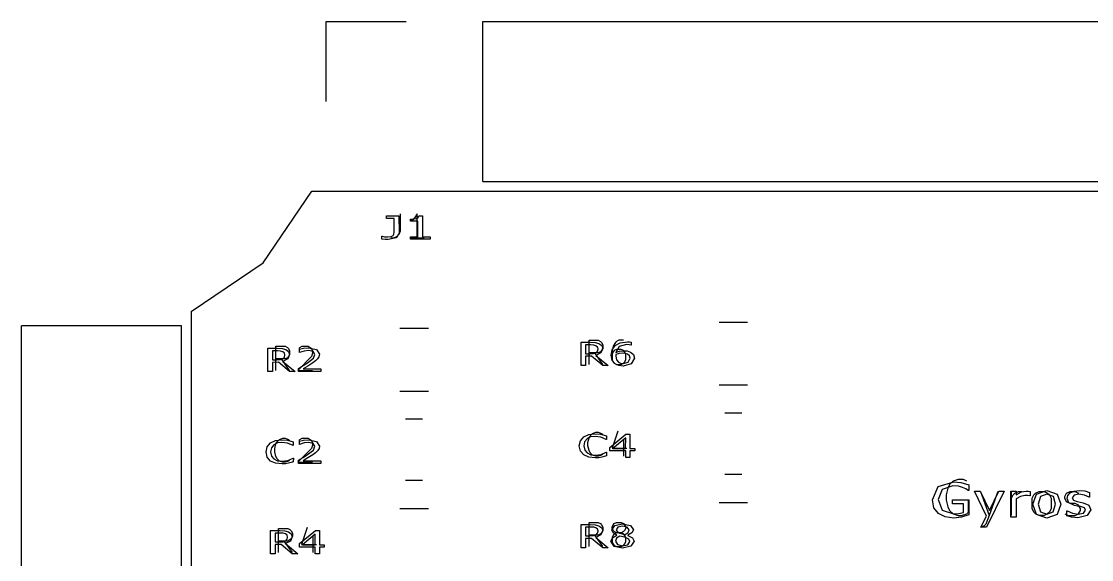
# Model space of a CAD drawing. Extents: x 132.2 to 167.8, y 97.2 to 132.8.
# Drawn here: x 132.18 to 149.95, y 123.88 to 132.83 of the extents above; entities that cross this region are included whole.
import ezdxf

# ---------------------------------------------------------------- set-up
doc = ezdxf.new("R2010")
doc.units = 0

msp = doc.modelspace()

# ---------------------------------------------------------------- linework, layer by layer
at = {"layer": 'Layer 1'}
for p, q in [((137.24, 131.498), (137.24, 132.828)), ((137.24, 132.828), (138.57, 132.828)), ((139.84, 130.168), (139.84, 132.828)), ((139.84, 132.828), (162.76, 132.828)), ((139.84, 130.168), (162.76, 130.168)), ((136.192582, 128.814418), (137, 130.007)), ((137, 130.007), (163, 130.007)), ((138.241, 129.554), (138.241, 129.595)), ((138.241, 129.595), (138.449, 129.595)), ((138.369, 129.554), (138.241, 129.554)), ((138.3688, 129.32704), (138.369, 129.554)), ((138.449, 129.595), (138.45, 129.308)), ((138.467, 129.627), (138.467, 129.341)), ((138.714, 129.57), (138.676, 129.532)), ((138.6928, 129.5446), (138.737, 129.5527)), ((138.752, 129.627), (138.714, 129.57)), ((138.737, 129.5527), (138.7662, 129.56911)), ((138.752, 129.227), (138.752, 129.627)), ((138.7662, 129.56911), (138.7788, 129.59619)), ((138.7788, 129.59619), (138.841, 129.596)), ((138.841, 129.596), (138.841, 129.247)), ((138.638, 129.542), (138.6928, 129.5446)), ((138.638, 129.506), (138.638, 129.542)), ((138.676, 129.532), (138.638, 129.513)), ((138.763, 129.506), (138.638, 129.506)), ((138.763, 129.247), (138.763, 129.506)), ((138.1653, 129.20925), (138.165, 129.257)), ((138.165, 129.257), (138.169, 129.257)), ((138.2196, 129.20405), (138.1653, 129.20925)), ((138.169, 129.257), (138.21, 129.2494)), ((138.21, 129.2494), (138.2599, 129.2455)), ((138.2715, 129.20175), (138.2196, 129.20405)), ((138.2599, 129.2455), (138.3191, 129.251)), ((138.4013, 129.22935), (138.2715, 129.20175)), ((138.352, 129.227), (138.314, 129.227)), ((138.3191, 129.251), (138.352, 129.26663)), ((138.352, 129.26663), (138.3658, 129.29215)), ((138.41, 129.246), (138.352, 129.227)), ((138.3658, 129.29215), (138.3688, 129.32704)), ((138.45, 129.308), (138.4013, 129.22935)), ((138.448, 129.284), (138.41, 129.246)), ((138.467, 129.341), (138.448, 129.284)), ((138.638, 129.207), (138.638, 129.247)), ((138.638, 129.247), (138.763, 129.247)), ((138.867, 129.227), (138.638, 129.227)), ((138.964, 129.207), (138.638, 129.207)), ((138.841, 129.247), (138.965, 129.247)), ((138.965, 129.247), (138.964, 129.207)), ((135, 128.007), (136.192582, 128.814418)), ((135, 128.007), (135, 102.007)), ((143.763, 127.83), (144.237, 127.83)), ((134.839, 127.767), (132.179, 127.767)), ((132.179, 104.847), (132.179, 127.767)), ((134.839, 104.847), (134.839, 127.767)), ((138.463, 127.73), (138.937, 127.73)), ((136.405, 127.027), (136.405, 127.427)), ((136.405, 127.427), (136.557, 127.427)), ((136.557, 127.427), (136.595, 127.408)), ((136.805, 127.408), (136.843, 127.427)), ((136.843, 127.427), (136.938, 127.427)), ((136.938, 127.427), (136.976, 127.408)), ((141.473, 127.107), (141.473, 127.495)), ((141.473, 127.495), (141.626, 127.495)), ((141.63129, 127.450466), (141.546, 127.45)), ((141.546, 127.45), (141.546, 127.304)), ((141.605, 127.127), (141.605, 127.527)), ((141.605, 127.527), (141.757, 127.527)), ((141.626, 127.495), (141.7086, 127.4903)), ((141.68229, 127.447366), (141.63129, 127.450466)), ((141.71979, 127.436946), (141.68229, 127.447366)), ((141.7086, 127.4903), (141.7681, 127.47415)), ((141.74699, 127.415076), (141.71979, 127.436946)), ((141.757, 127.527), (141.795, 127.508)), ((141.7681, 127.47415), (141.8144, 127.44056)), ((141.795, 127.508), (141.814, 127.489)), ((141.814, 127.489), (141.833, 127.451)), ((141.8144, 127.44056), (141.8313, 127.38952)), ((141.833, 127.451), (141.833, 127.394)), ((142.005, 127.432), (141.986, 127.356)), ((141.98841, 127.36899), (142.03831, 127.43982)), ((142.043, 127.489), (142.005, 127.432)), ((142.03831, 127.43982), (142.12161, 127.48565)), ((142.062, 127.508), (142.043, 127.489)), ((142.10266, 127.42174), (142.04796, 127.32721)), ((142.1, 127.527), (142.062, 127.508)), ((142.176, 127.527), (142.1, 127.527)), ((142.2286, 127.4569), (142.10266, 127.42174)), ((142.12161, 127.48565), (142.24058, 127.50232)), ((142.2708, 127.4533), (142.2286, 127.4569)), ((142.24058, 127.50232), (142.27688, 127.50102)), ((142.302, 127.446), (142.2708, 127.4533)), ((142.27688, 127.50102), (142.30658, 127.49632)), ((142.306, 127.446), (142.302, 127.446)), ((142.30658, 127.49632), (142.306, 127.446)), ((136.273, 127.007), (136.273, 127.395)), ((136.273, 127.395), (136.426, 127.395)), ((136.4313, 127.350476), (136.346, 127.35)), ((136.346, 127.35), (136.346, 127.204)), ((136.426, 127.395), (136.5086, 127.3903)), ((136.4823, 127.347376), (136.4313, 127.350476)), ((136.5198, 127.336956), (136.4823, 127.347376)), ((136.5086, 127.3903), (136.5681, 127.37415)), ((136.547, 127.315076), (136.5198, 127.336956)), ((136.5229, 127.22435), (136.5471, 127.24935)), ((136.555, 127.285646), (136.547, 127.315076)), ((136.5471, 127.24935), (136.5551, 127.28555)), ((136.5551, 127.28555), (136.555, 127.285646)), ((136.5681, 127.37415), (136.6144, 127.34056)), ((136.595, 127.408), (136.614, 127.389)), ((136.614, 127.256), (136.595, 127.237)), ((136.6313, 127.28952), (136.6016, 127.21921)), ((136.614, 127.389), (136.633, 127.351)), ((136.633, 127.294), (136.614, 127.256)), ((136.6144, 127.34056), (136.6313, 127.28952)), ((136.633, 127.351), (136.633, 127.294)), ((136.995, 127.256), (136.767, 127.027)), ((136.786, 127.389), (136.805, 127.408)), ((136.795, 127.379), (136.8644, 127.39567)), ((136.795, 127.324), (136.795, 127.379)), ((136.7993, 127.32354), (136.795, 127.324)), ((136.8753, 127.34906), (136.7993, 127.32354)), ((136.8644, 127.39567), (136.9489, 127.40327)), ((136.9476, 127.35736), (136.8753, 127.34906)), ((137.0258, 127.34017), (136.9476, 127.35736)), ((136.9489, 127.40327), (137.08072, 127.37436)), ((136.976, 127.408), (136.995, 127.389)), ((136.995, 127.389), (137.014, 127.351)), ((137.014, 127.313), (136.995, 127.256)), ((137.014, 127.351), (137.014, 127.313)), ((137.0541, 127.29303), (137.0258, 127.34017)), ((137.028, 127.23131), (137.0541, 127.29303)), ((137.08072, 127.37436), (137.12842, 127.29649)), ((137.12042, 127.25508), (137.09732, 127.21888)), ((137.12842, 127.29649), (137.12042, 127.25508)), ((141.546, 127.304), (141.619, 127.304)), ((141.64814, 127.261167), (141.546, 127.261)), ((141.546, 127.261), (141.546, 127.107)), ((141.757, 127.318), (141.605, 127.318)), ((141.619, 127.304), (141.6792, 127.3082)), ((141.831, 127.107), (141.64814, 127.261167)), ((141.6792, 127.3082), (141.7229, 127.32435)), ((141.833, 127.127), (141.7, 127.318)), ((141.8016, 127.31921), (141.7197, 127.27676)), ((141.7197, 127.27676), (141.925, 127.107)), ((141.7229, 127.32435), (141.7471, 127.34935)), ((141.75499, 127.385646), (141.74699, 127.415076)), ((141.7471, 127.34935), (141.7551, 127.38555)), ((141.7551, 127.38555), (141.75499, 127.385646)), ((141.795, 127.337), (141.757, 127.318)), ((141.814, 127.356), (141.795, 127.337)), ((141.8313, 127.38952), (141.8016, 127.31921)), ((141.833, 127.394), (141.814, 127.356)), ((141.97301, 127.27758), (141.98841, 127.36899)), ((141.98991, 127.19164), (141.97301, 127.27758)), ((141.986, 127.356), (141.986, 127.203)), ((142.005, 127.337), (141.986, 127.299)), ((142.024, 127.356), (142.005, 127.337)), ((142.062, 127.375), (142.024, 127.356)), ((142.0476, 127.27959), (142.04723, 127.26631)), ((142.04723, 127.26631), (142.05893, 127.20121)), ((142.0486, 127.29079), (142.0476, 127.27959)), ((142.04796, 127.32721), (142.10856, 127.34726)), ((142.1037, 127.30694), (142.0486, 127.29079)), ((142.138, 127.375), (142.062, 127.375)), ((142.1617, 127.31214), (142.1037, 127.30694)), ((142.10856, 127.34726), (142.17796, 127.35426)), ((142.176, 127.356), (142.138, 127.375)), ((142.2047, 127.30954), (142.1617, 127.31214)), ((142.195, 127.337), (142.176, 127.356)), ((142.17796, 127.35426), (142.23926, 127.34956)), ((142.214, 127.299), (142.195, 127.337)), ((142.2422, 127.2986), (142.2047, 127.30954)), ((142.214, 127.203), (142.214, 127.299)), ((142.23926, 127.34956), (142.29396, 127.33133)), ((142.2752, 127.271), (142.2422, 127.2986)), ((142.2855, 127.2309), (142.2752, 127.271)), ((142.29396, 127.33133), (142.34246, 127.29123)), ((142.34246, 127.29123), (142.35896, 127.23238)), ((136.346, 127.204), (136.419, 127.204)), ((136.44814, 127.161167), (136.346, 127.161)), ((136.346, 127.161), (136.346, 127.007)), ((136.557, 127.218), (136.405, 127.218)), ((136.419, 127.204), (136.4792, 127.2082)), ((136.631, 127.007), (136.44814, 127.161167)), ((136.4792, 127.2082), (136.5229, 127.22435)), ((136.633, 127.027), (136.5, 127.218)), ((136.6016, 127.21921), (136.5197, 127.17676)), ((136.5197, 127.17676), (136.725, 127.007)), ((136.595, 127.237), (136.557, 127.218)), ((136.782, 127.061), (136.8591, 127.10787)), ((136.782, 127.007), (136.782, 127.061)), ((136.93582, 127.09935), (136.85762, 127.05195)), ((136.8591, 127.10787), (136.9314, 127.15449)), ((136.9314, 127.15449), (137.028, 127.23131)), ((137.01692, 127.15248), (136.93582, 127.09935)), ((137.06352, 127.18711), (137.01692, 127.15248)), ((137.09732, 127.21888), (137.06352, 127.18711)), ((141.546, 127.107), (141.473, 127.107)), ((141.925, 127.107), (141.831, 127.107)), ((141.986, 127.203), (142.005, 127.165)), ((142.03871, 127.13435), (141.98991, 127.19164)), ((142.005, 127.165), (142.024, 127.146)), ((142.024, 127.146), (142.062, 127.127)), ((142.09711, 127.10805), (142.03871, 127.13435)), ((142.05893, 127.20121), (142.09203, 127.16371)), ((142.062, 127.127), (142.138, 127.127)), ((142.09203, 127.16371), (142.12833, 127.14678)), ((142.17051, 127.09915), (142.09711, 127.10805)), ((142.12833, 127.14678), (142.17133, 127.14158)), ((142.138, 127.127), (142.176, 127.146)), ((142.3049, 127.13639), (142.17051, 127.09915)), ((142.17133, 127.14158), (142.25503, 127.1645)), ((142.176, 127.146), (142.195, 127.165)), ((142.195, 127.165), (142.214, 127.203)), ((142.25503, 127.1645), (142.28553, 127.23091)), ((142.28553, 127.23091), (142.2855, 127.2309)), ((142.36, 127.233), (142.3049, 127.13639)), ((142.35896, 127.23238), (142.36, 127.233)), ((136.346, 127.007), (136.273, 127.007)), ((136.725, 127.007), (136.631, 127.007)), ((136.767, 127.027), (137.014, 127.027)), ((137.152, 127.007), (136.782, 127.007)), ((136.85762, 127.05195), (137.152, 127.052)), ((137.152, 127.052), (137.152, 127.007)), ((143.763, 126.785), (144.237, 126.785)), ((138.463, 126.684), (138.937, 126.684)), ((138.841, 126.217), (138.559, 126.217)), ((144.141, 126.317), (143.859, 126.317)), ((141.662, 125.98), (141.719, 125.999)), ((141.719, 125.999), (141.757, 125.999)), ((141.757, 125.999), (141.814, 125.98)), ((142.081, 126.018), (141.986, 125.732)), ((136.26061, 125.75812), (136.31561, 125.82192)), ((136.31561, 125.82192), (136.39951, 125.86046)), ((136.43, 125.8207), (136.371, 125.79127)), ((136.39951, 125.86046), (136.50906, 125.87374)), ((136.405, 125.804), (136.424, 125.842)), ((136.424, 125.842), (136.462, 125.88)), ((136.5047, 125.8303), (136.43, 125.8207)), ((136.462, 125.88), (136.519, 125.899)), ((136.5996, 125.81806), (136.5047, 125.8303)), ((136.50906, 125.87374), (136.59666, 125.86614)), ((136.519, 125.899), (136.557, 125.899)), ((136.557, 125.899), (136.614, 125.88)), ((136.59666, 125.86614), (136.69416, 125.83958)), ((136.689, 125.779), (136.5996, 125.81806)), ((136.614, 125.88), (136.633, 125.861)), ((136.69416, 125.83958), (136.694, 125.779)), ((136.786, 125.861), (136.805, 125.88)), ((136.796, 125.851), (136.8652, 125.86767)), ((136.796, 125.796), (136.796, 125.851)), ((136.8751, 125.82106), (136.7993, 125.79554)), ((136.805, 125.88), (136.843, 125.899)), ((136.843, 125.899), (136.938, 125.899)), ((136.8652, 125.86767), (136.9495, 125.87527)), ((136.9473, 125.82936), (136.8751, 125.82106)), ((136.938, 125.899), (136.976, 125.88)), ((137.0253, 125.81217), (136.9473, 125.82936)), ((136.9495, 125.87527), (137.08103, 125.84636)), ((136.976, 125.88), (136.995, 125.861)), ((136.995, 125.861), (137.014, 125.823)), ((137.014, 125.823), (137.014, 125.785)), ((137.08103, 125.84636), (137.12863, 125.76849)), ((141.44162, 125.77244), (141.46062, 125.85812)), ((141.46062, 125.85812), (141.51562, 125.92192)), ((141.51562, 125.92192), (141.59952, 125.96046)), ((141.5314, 125.84179), (141.5175, 125.77304)), ((141.571, 125.89127), (141.5314, 125.84179)), ((141.63, 125.9207), (141.571, 125.89127)), ((141.586, 125.828), (141.605, 125.904)), ((141.586, 125.771), (141.586, 125.828)), ((141.59952, 125.96046), (141.70907, 125.97374)), ((141.605, 125.904), (141.624, 125.942)), ((141.624, 125.942), (141.662, 125.98)), ((141.7047, 125.9303), (141.63, 125.9207)), ((141.7996, 125.91806), (141.7047, 125.9303)), ((141.70907, 125.97374), (141.79667, 125.96614)), ((141.79667, 125.96614), (141.89417, 125.93958)), ((141.889, 125.879), (141.7996, 125.91806)), ((141.814, 125.98), (141.833, 125.961)), ((141.894, 125.879), (141.889, 125.879)), ((141.89417, 125.93958), (141.894, 125.879)), ((141.952, 125.748), (142.21616, 125.96675)), ((142.213, 125.905), (142.0016, 125.73)), ((142.176, 125.866), (142.176, 125.599)), ((142.21268, 125.72967), (142.213, 125.905)), ((142.21616, 125.96675), (142.283, 125.967)), ((142.283, 125.967), (142.283, 125.73)), ((136.24151, 125.67244), (136.26061, 125.75812)), ((136.26131, 125.58364), (136.24151, 125.67244)), ((136.3314, 125.74179), (136.3175, 125.67304)), ((136.3175, 125.67304), (136.3329, 125.60273)), ((136.371, 125.79127), (136.3314, 125.74179)), ((136.386, 125.728), (136.405, 125.804)), ((136.386, 125.671), (136.386, 125.728)), ((136.405, 125.594), (136.386, 125.671)), ((136.694, 125.779), (136.689, 125.779)), ((136.995, 125.728), (136.767, 125.499)), ((136.7993, 125.79554), (136.796, 125.796)), ((136.9311, 125.62649), (137.0275, 125.70331)), ((137.014, 125.785), (136.995, 125.728)), ((137.06383, 125.65911), (137.01733, 125.62447)), ((137.0535, 125.76503), (137.0253, 125.81217)), ((137.0275, 125.70331), (137.0535, 125.76503)), ((137.09753, 125.69088), (137.06383, 125.65911)), ((137.12063, 125.72708), (137.09753, 125.69088)), ((137.12863, 125.76849), (137.12063, 125.72708)), ((141.46142, 125.68364), (141.44162, 125.77244)), ((141.51632, 125.62088), (141.46142, 125.68364)), ((141.5175, 125.77304), (141.5329, 125.70273)), ((141.5329, 125.70273), (141.5732, 125.65481)), ((141.5732, 125.65481), (141.6329, 125.62616)), ((141.605, 125.694), (141.586, 125.771)), ((141.624, 125.656), (141.605, 125.694)), ((141.662, 125.618), (141.624, 125.656)), ((141.8036, 125.62982), (141.8893, 125.6681)), ((141.8893, 125.6681), (141.895, 125.668)), ((141.895, 125.668), (141.894, 125.607)), ((141.952, 125.688), (141.952, 125.748)), ((142.213, 125.688), (141.952, 125.688)), ((141.986, 125.732), (142.233, 125.732)), ((142.0016, 125.73), (142.21268, 125.72967)), ((142.213, 125.579), (142.213, 125.688)), ((142.283, 125.73), (142.364, 125.73)), ((142.364, 125.688), (142.283, 125.688)), ((142.283, 125.688), (142.283, 125.579)), ((142.364, 125.73), (142.364, 125.688)), ((136.31631, 125.52088), (136.26131, 125.58364)), ((136.40061, 125.48364), (136.31631, 125.52088)), ((136.3329, 125.60273), (136.3732, 125.55481)), ((136.3732, 125.55481), (136.4329, 125.52617)), ((136.5087, 125.47192), (136.40061, 125.48364)), ((136.424, 125.556), (136.405, 125.594)), ((136.462, 125.518), (136.424, 125.556)), ((136.4329, 125.52617), (136.5054, 125.51707)), ((136.519, 125.499), (136.462, 125.518)), ((136.5054, 125.51707), (136.6036, 125.52983)), ((136.5662, 125.47552), (136.5087, 125.47192)), ((136.557, 125.499), (136.519, 125.499)), ((136.614, 125.518), (136.557, 125.499)), ((136.6149, 125.48382), (136.5662, 125.47552)), ((136.6036, 125.52983), (136.6893, 125.56811)), ((136.633, 125.537), (136.614, 125.518)), ((136.6574, 125.49528), (136.6149, 125.48382)), ((136.694, 125.507), (136.6574, 125.49528)), ((136.6893, 125.56811), (136.695, 125.568)), ((136.695, 125.568), (136.694, 125.507)), ((136.767, 125.499), (137.014, 125.499)), ((136.782, 125.533), (136.8589, 125.57987)), ((136.782, 125.479), (136.782, 125.533)), ((137.152, 125.479), (136.782, 125.479)), ((136.93633, 125.57135), (136.85833, 125.52395)), ((136.85833, 125.52395), (137.152, 125.524)), ((136.8589, 125.57987), (136.9311, 125.62649)), ((137.01733, 125.62447), (136.93633, 125.57135)), ((137.152, 125.524), (137.152, 125.479)), ((141.60062, 125.58364), (141.51632, 125.62088)), ((141.7087, 125.57192), (141.60062, 125.58364)), ((141.6329, 125.62616), (141.7054, 125.61706)), ((141.719, 125.599), (141.662, 125.618)), ((141.7054, 125.61706), (141.8036, 125.62982)), ((141.7662, 125.57552), (141.7087, 125.57192)), ((141.757, 125.599), (141.719, 125.599)), ((141.814, 125.618), (141.757, 125.599)), ((141.8149, 125.58382), (141.7662, 125.57552)), ((141.833, 125.637), (141.814, 125.618)), ((141.8574, 125.59528), (141.8149, 125.58382)), ((141.894, 125.607), (141.8574, 125.59528)), ((142.283, 125.579), (142.213, 125.579)), ((144.141, 125.297), (143.859, 125.297)), ((138.841, 125.197), (138.559, 125.197)), ((147.40177, 125.096365), (147.66205, 125.177225)), ((147.6472, 125.11112), (147.46731, 125.04823)), ((147.592, 125.13), (147.563, 125.072)), ((147.649, 125.187), (147.592, 125.13)), ((147.7371, 125.10292), (147.6472, 125.11112)), ((147.734, 125.215), (147.649, 125.187)), ((147.66205, 125.177225), (147.77971, 125.165115)), ((147.82, 125.215), (147.734, 125.215)), ((147.77971, 125.165115), (147.90962, 125.124885)), ((147.877, 125.187), (147.82, 125.215)), ((147.90962, 125.124885), (147.91, 125.033)), ((147.30727, 124.876443), (147.40177, 125.096365)), ((147.46731, 125.04823), (147.40141, 124.878699)), ((147.563, 125.072), (147.534, 124.958)), ((147.534, 124.958), (147.534, 124.872)), ((147.8084, 125.083), (147.7371, 125.10292)), ((147.8611, 125.05761), (147.8084, 125.083)), ((147.902, 125.033), (147.8611, 125.05761)), ((147.91, 125.033), (147.902, 125.033)), ((148.2065, 124.606032), (148.00436, 125.021266)), ((148.00436, 125.021266), (148.097, 125.021)), ((148.097, 125.021), (148.25281, 124.697563)), ((148.106, 125.015), (148.249, 124.615)), ((148.499, 125.021), (148.20282, 124.423734)), ((148.392, 125.015), (148.249, 124.615)), ((148.25281, 124.697563), (148.40998, 125.021)), ((148.40998, 125.021), (148.499, 125.021)), ((148.611, 124.585), (148.611, 125.021)), ((148.611, 125.021), (148.696, 125.021)), ((148.62, 124.615), (148.62, 125.015)), ((148.62, 124.901), (148.649, 124.958)), ((148.649, 124.958), (148.677, 124.987)), ((148.677, 124.987), (148.734, 125.015)), ((148.696, 125.021), (148.696, 124.957)), ((148.696, 124.957), (148.7855, 125.00661)), ((148.7672, 124.93326), (148.6963, 124.89459)), ((148.734, 125.015), (148.792, 125.015)), ((148.8435, 124.9485), (148.7672, 124.93326)), ((148.7855, 125.00661), (148.865, 125.02145)), ((148.8857, 124.9465), (148.8435, 124.9485)), ((148.865, 125.02145), (148.8973, 125.02025)), ((148.923, 124.941), (148.8857, 124.9465)), ((148.8973, 125.02025), (148.9273, 125.01675)), ((148.928, 124.941), (148.923, 124.941)), ((148.9273, 125.01675), (148.928, 124.941)), ((148.963, 124.901), (148.992, 124.958)), ((148.9727, 124.803), (149.0358, 124.971359)), ((148.992, 124.958), (149.02, 124.987)), ((149.02, 124.987), (149.077, 125.015)), ((149.0358, 124.971359), (149.20706, 125.033469)), ((149.09898, 124.928781), (149.06078, 124.803)), ((149.077, 125.015), (149.163, 125.015)), ((149.2071, 124.970191), (149.09898, 124.928781)), ((149.163, 125.015), (149.22, 124.987)), ((149.20706, 125.033469), (149.3774, 124.971359)), ((149.3143, 124.928781), (149.2071, 124.970191)), ((149.22, 124.987), (149.249, 124.958)), ((149.249, 124.958), (149.277, 124.901)), ((149.3529, 124.803), (149.3143, 124.928781)), ((149.3774, 124.971359), (149.441, 124.803)), ((149.506, 124.93), (149.534, 124.987)), ((149.506, 124.901), (149.506, 124.93)), ((149.534, 124.987), (149.592, 125.015)), ((149.5416, 124.89908), (149.5543, 124.94986)), ((149.5543, 124.94986), (149.5938, 124.99244)), ((149.592, 125.015), (149.677, 125.015)), ((149.5938, 124.99244), (149.6583, 125.02135)), ((149.6607, 124.95458), (149.6284, 124.90888)), ((149.6583, 125.02135), (149.7464, 125.03229)), ((149.7397, 124.97021), (149.6607, 124.95458)), ((149.677, 125.015), (149.734, 124.987)), ((149.8315, 124.95576), (149.7397, 124.97021)), ((149.7464, 125.03229), (149.8382, 125.02249)), ((149.911, 124.921), (149.8315, 124.95576)), ((149.8382, 125.02249), (149.9159, 124.99944)), ((149.9159, 124.99944), (149.916, 124.921)), ((143.763, 124.83), (144.237, 124.83)), ((147.33267, 124.74324), (147.30727, 124.876443)), ((147.40141, 124.878699), (147.47041, 124.702918)), ((147.534, 124.872), (147.563, 124.758)), ((147.563, 124.758), (147.592, 124.701)), ((147.64, 124.81), (147.64, 124.878)), ((147.64, 124.878), (147.91, 124.878)), ((147.821, 124.81), (147.64, 124.81)), ((147.906, 124.872), (147.792, 124.872)), ((147.82158, 124.666958), (147.821, 124.81)), ((147.906, 124.672), (147.906, 124.872)), ((147.91, 124.878), (147.91, 124.628)), ((148.6963, 124.89459), (148.696, 124.585)), ((148.963, 124.73), (148.963, 124.901)), ((149.0358, 124.63464), (148.9727, 124.803)), ((149.06078, 124.803), (149.09938, 124.67839)), ((149.277, 124.901), (149.277, 124.73)), ((149.31379, 124.678), (149.35289, 124.803)), ((149.35289, 124.803), (149.3529, 124.803)), ((149.441, 124.803), (149.3774, 124.63464)), ((149.441, 124.803), (149.441, 124.803)), ((149.534, 124.844), (149.506, 124.901)), ((149.592, 124.815), (149.534, 124.844)), ((149.5693, 124.82642), (149.5416, 124.89908)), ((149.6642, 124.78189), (149.5693, 124.82642)), ((149.677, 124.815), (149.592, 124.815)), ((149.6284, 124.90888), (149.6479, 124.86826)), ((149.6479, 124.86826), (149.7097, 124.84599)), ((149.7174, 124.77173), (149.6642, 124.78189)), ((149.734, 124.787), (149.677, 124.815)), ((149.7097, 124.84599), (149.7624, 124.83659)), ((149.7651, 124.76353), (149.7174, 124.77173)), ((149.763, 124.73), (149.734, 124.787)), ((149.7624, 124.83659), (149.8115, 124.82799)), ((149.8314, 124.74087), (149.7651, 124.76353)), ((149.8115, 124.82799), (149.9033, 124.78776)), ((149.9033, 124.78776), (149.9356, 124.7112)), ((149.916, 124.921), (149.911, 124.921)), ((138.463, 124.73), (138.937, 124.73)), ((147.40487, 124.64871), (147.33267, 124.74324)), ((147.51707, 124.59246), (147.40487, 124.64871)), ((147.47041, 124.702918), (147.65848, 124.640418)), ((147.66197, 124.57371), (147.51707, 124.59246)), ((147.592, 124.701), (147.649, 124.644)), ((147.649, 124.644), (147.734, 124.615)), ((147.65848, 124.640418), (147.74528, 124.647818)), ((147.78871, 124.58972), (147.66197, 124.57371)), ((147.734, 124.615), (147.792, 124.615)), ((147.74528, 124.647818), (147.82158, 124.666958)), ((147.91, 124.628), (147.78871, 124.58972)), ((147.792, 124.615), (147.877, 124.644)), ((147.877, 124.644), (147.906, 124.672)), ((148.112, 124.424), (148.2065, 124.606032)), ((148.249, 124.615), (148.192, 124.472)), ((148.696, 124.585), (148.611, 124.585)), ((148.992, 124.672), (148.963, 124.73)), ((149.02, 124.644), (148.992, 124.672)), ((149.077, 124.615), (149.02, 124.644)), ((149.20706, 124.57292), (149.0358, 124.63464)), ((149.163, 124.615), (149.077, 124.615)), ((149.09938, 124.67839), (149.20704, 124.6362)), ((149.22, 124.644), (149.163, 124.615)), ((149.20704, 124.6362), (149.31379, 124.678)), ((149.3774, 124.63464), (149.20706, 124.57292)), ((149.249, 124.672), (149.22, 124.644)), ((149.277, 124.73), (149.249, 124.672)), ((149.506, 124.644), (149.563, 124.615)), ((149.53842, 124.61139), (149.539, 124.694)), ((149.61702, 124.586), (149.53842, 124.61139)), ((149.539, 124.694), (149.544, 124.694)), ((149.544, 124.694), (149.6339, 124.6522)), ((149.563, 124.615), (149.677, 124.615)), ((149.72059, 124.57467), (149.61702, 124.586)), ((149.6339, 124.6522), (149.7288, 124.63696)), ((149.677, 124.615), (149.734, 124.644)), ((149.8773, 124.61295), (149.72059, 124.57467)), ((149.7288, 124.63696), (149.8169, 124.65259)), ((149.734, 124.644), (149.763, 124.701)), ((149.763, 124.701), (149.763, 124.73)), ((149.8169, 124.65259), (149.8487, 124.70181)), ((149.8487, 124.70181), (149.8314, 124.74087)), ((149.935, 124.711), (149.8773, 124.61295)), ((149.9356, 124.7112), (149.935, 124.711)), ((136.449, 123.999), (136.449, 124.399)), ((136.449, 124.399), (136.601, 124.399)), ((136.601, 124.399), (136.639, 124.38)), ((136.925, 124.418), (136.83, 124.132)), ((141.473, 124.079), (141.473, 124.467)), ((141.473, 124.467), (141.626, 124.467)), ((141.63129, 124.422465), (141.546, 124.422)), ((141.546, 124.422), (141.546, 124.276)), ((141.605, 124.099), (141.605, 124.499)), ((141.605, 124.499), (141.757, 124.499)), ((141.626, 124.467), (141.7086, 124.4623)), ((141.68229, 124.419365), (141.63129, 124.422465)), ((141.71979, 124.408945), (141.68229, 124.419365)), ((141.7086, 124.4623), (141.7681, 124.44615)), ((141.74699, 124.387075), (141.71979, 124.408945)), ((141.757, 124.499), (141.795, 124.48)), ((141.7681, 124.44615), (141.8144, 124.41256)), ((141.795, 124.48), (141.814, 124.461)), ((141.814, 124.461), (141.833, 124.423)), ((141.8144, 124.41256), (141.8313, 124.36152)), ((141.833, 124.423), (141.833, 124.366)), ((141.9817, 124.37394), (142.0324, 124.44686)), ((141.986, 124.423), (142.005, 124.461)), ((141.986, 124.404), (141.986, 124.423)), ((142.005, 124.366), (141.986, 124.404)), ((142.005, 124.461), (142.024, 124.48)), ((142.024, 124.48), (142.062, 124.499)), ((142.0324, 124.44686), (142.16128, 124.47603)), ((142.0854, 124.421633), (142.056, 124.379443)), ((142.062, 124.499), (142.138, 124.499)), ((142.1614, 124.437263), (142.0854, 124.421633)), ((142.138, 124.499), (142.176, 124.48)), ((142.16128, 124.47603), (142.292, 124.44816)), ((142.2385, 124.420593), (142.1614, 124.437263)), ((142.176, 124.48), (142.195, 124.461)), ((142.195, 124.461), (142.214, 124.423)), ((142.214, 124.404), (142.195, 124.366)), ((142.214, 124.423), (142.214, 124.404)), ((142.269, 124.376323), (142.2385, 124.420593)), ((142.292, 124.44816), (142.3408, 124.37733)), ((148.163, 124.444), (148.106, 124.415)), ((148.20282, 124.423734), (148.112, 124.424)), ((148.192, 124.472), (148.163, 124.444)), ((136.317, 123.979), (136.317, 124.367)), ((136.317, 124.367), (136.47, 124.367)), ((136.47629, 124.322466), (136.39, 124.322)), ((136.39, 124.322), (136.39, 124.176)), ((136.47, 124.367), (136.5526, 124.3623)), ((136.52729, 124.319366), (136.47629, 124.322466)), ((136.56479, 124.308946), (136.52729, 124.319366)), ((136.5526, 124.3623), (136.6121, 124.34615)), ((136.59199, 124.287076), (136.56479, 124.308946)), ((136.5679, 124.19635), (136.5921, 124.22135)), ((136.59999, 124.257646), (136.59199, 124.287076)), ((136.5921, 124.22135), (136.6001, 124.25755)), ((136.6001, 124.25755), (136.59999, 124.257646)), ((136.6121, 124.34615), (136.6584, 124.31256)), ((136.639, 124.38), (136.658, 124.361)), ((136.658, 124.228), (136.639, 124.209)), ((136.6753, 124.26152), (136.6456, 124.19121)), ((136.658, 124.361), (136.678, 124.323)), ((136.678, 124.266), (136.658, 124.228)), ((136.6584, 124.31256), (136.6753, 124.26152)), ((136.678, 124.323), (136.678, 124.266)), ((136.795, 124.148), (137.05975, 124.36675)), ((137.057, 124.305), (136.84513, 124.13)), ((137.02, 124.266), (137.02, 123.999)), ((137.05635, 124.12967), (137.057, 124.305)), ((137.05975, 124.36675), (137.127, 124.367)), ((137.127, 124.367), (137.127, 124.13)), ((141.546, 124.276), (141.619, 124.276)), ((141.64814, 124.233166), (141.546, 124.233)), ((141.546, 124.233), (141.546, 124.079)), ((141.757, 124.29), (141.605, 124.29)), ((141.619, 124.276), (141.6792, 124.2802)), ((141.831, 124.079), (141.64814, 124.233166)), ((141.6792, 124.2802), (141.7229, 124.29634)), ((141.833, 124.099), (141.7, 124.29)), ((141.8016, 124.29121), (141.7197, 124.24876)), ((141.7197, 124.24876), (141.925, 124.079)), ((141.7229, 124.29634), (141.7471, 124.32134)), ((141.75499, 124.357645), (141.74699, 124.387075)), ((141.7471, 124.32134), (141.7551, 124.35754)), ((141.7551, 124.35754), (141.75499, 124.357645)), ((141.795, 124.309), (141.757, 124.29)), ((141.814, 124.328), (141.795, 124.309)), ((141.8313, 124.36152), (141.8016, 124.29121)), ((141.833, 124.366), (141.814, 124.328)), ((141.96757, 124.18596), (141.99397, 124.24429)), ((142.0026, 124.32446), (141.9817, 124.37394)), ((142.005, 124.29), (141.986, 124.252)), ((141.986, 124.252), (141.986, 124.175)), ((141.99397, 124.24429), (142.06847, 124.28596)), ((142.068, 124.288), (142.0026, 124.32446)), ((142.024, 124.347), (142.005, 124.366)), ((142.024, 124.309), (142.005, 124.29)), ((142.062, 124.328), (142.024, 124.347)), ((142.062, 124.328), (142.024, 124.309)), ((142.0616, 124.239343), (142.0418, 124.189863)), ((142.056, 124.379443), (142.0707, 124.346893)), ((142.1148, 124.273983), (142.0616, 124.239343)), ((142.138, 124.328), (142.062, 124.328)), ((142.06847, 124.28596), (142.068, 124.288)), ((142.0707, 124.346893), (142.1159, 124.322673)), ((142.1695, 124.260183), (142.1148, 124.273983)), ((142.1159, 124.322673), (142.1548, 124.310433)), ((142.176, 124.347), (142.138, 124.328)), ((142.176, 124.309), (142.138, 124.328)), ((142.1548, 124.310433), (142.2047, 124.297933)), ((142.2073, 124.249503), (142.1695, 124.260183)), ((142.195, 124.366), (142.176, 124.347)), ((142.195, 124.29), (142.176, 124.309)), ((142.214, 124.252), (142.195, 124.29)), ((142.2047, 124.297933), (142.255, 124.333613)), ((142.2653, 124.220333), (142.2073, 124.249503)), ((142.214, 124.175), (142.214, 124.252)), ((142.3177, 124.32551), (142.2498, 124.28593)), ((142.2498, 124.28593), (142.25, 124.284)), ((142.25, 124.284), (142.3286, 124.24546)), ((142.255, 124.333613), (142.2689, 124.376323)), ((142.2804, 124.182053), (142.2653, 124.220333)), ((142.2689, 124.376323), (142.269, 124.376323)), ((142.3408, 124.37733), (142.3177, 124.32551)), ((142.3286, 124.24546), (142.3558, 124.18713)), ((136.39, 124.176), (136.464, 124.176)), ((136.49214, 124.133167), (136.39, 124.133)), ((136.39, 124.133), (136.39, 123.979)), ((136.601, 124.19), (136.449, 124.19)), ((136.464, 124.176), (136.5242, 124.1802)), ((136.675, 123.979), (136.49214, 124.133167)), ((136.5242, 124.1802), (136.5679, 124.19635)), ((136.678, 123.999), (136.544, 124.19)), ((136.6456, 124.19121), (136.5637, 124.14876)), ((136.5637, 124.14876), (136.77, 123.979)), ((136.639, 124.209), (136.601, 124.19)), ((136.795, 124.088), (136.795, 124.148)), ((137.057, 124.088), (136.795, 124.088)), ((136.83, 124.132), (137.078, 124.132)), ((136.84513, 124.13), (137.05635, 124.12967)), ((137.057, 123.979), (137.057, 124.088)), ((137.127, 124.13), (137.208, 124.13)), ((137.208, 124.088), (137.127, 124.088)), ((137.127, 124.088), (137.127, 123.979)), ((137.208, 124.13), (137.208, 124.088)), ((141.546, 124.079), (141.473, 124.079)), ((141.925, 124.079), (141.831, 124.079)), ((142.02007, 124.10263), (141.96757, 124.18596)), ((141.986, 124.175), (142.005, 124.137)), ((142.005, 124.137), (142.024, 124.118)), ((142.1618, 124.07008), (142.02007, 124.10263)), ((142.024, 124.118), (142.062, 124.099)), ((142.0418, 124.189863), (142.076, 124.131793)), ((142.062, 124.099), (142.138, 124.099)), ((142.076, 124.131793), (142.1627, 124.108873)), ((142.138, 124.099), (142.176, 124.118)), ((142.3006, 124.10341), (142.1618, 124.07008)), ((142.1627, 124.108873), (142.2482, 124.128403)), ((142.176, 124.118), (142.195, 124.137)), ((142.195, 124.137), (142.214, 124.175)), ((142.2482, 124.128403), (142.2805, 124.182053)), ((142.2805, 124.182053), (142.2804, 124.182053)), ((142.356, 124.187), (142.3006, 124.10341)), ((142.3558, 124.18713), (142.356, 124.187)), ((136.39, 123.979), (136.317, 123.979)), ((136.77, 123.979), (136.675, 123.979)), ((137.127, 123.979), (137.057, 123.979))]:
    msp.add_line(p, q, dxfattribs=at)

doc.saveas('drawing.dxf')
